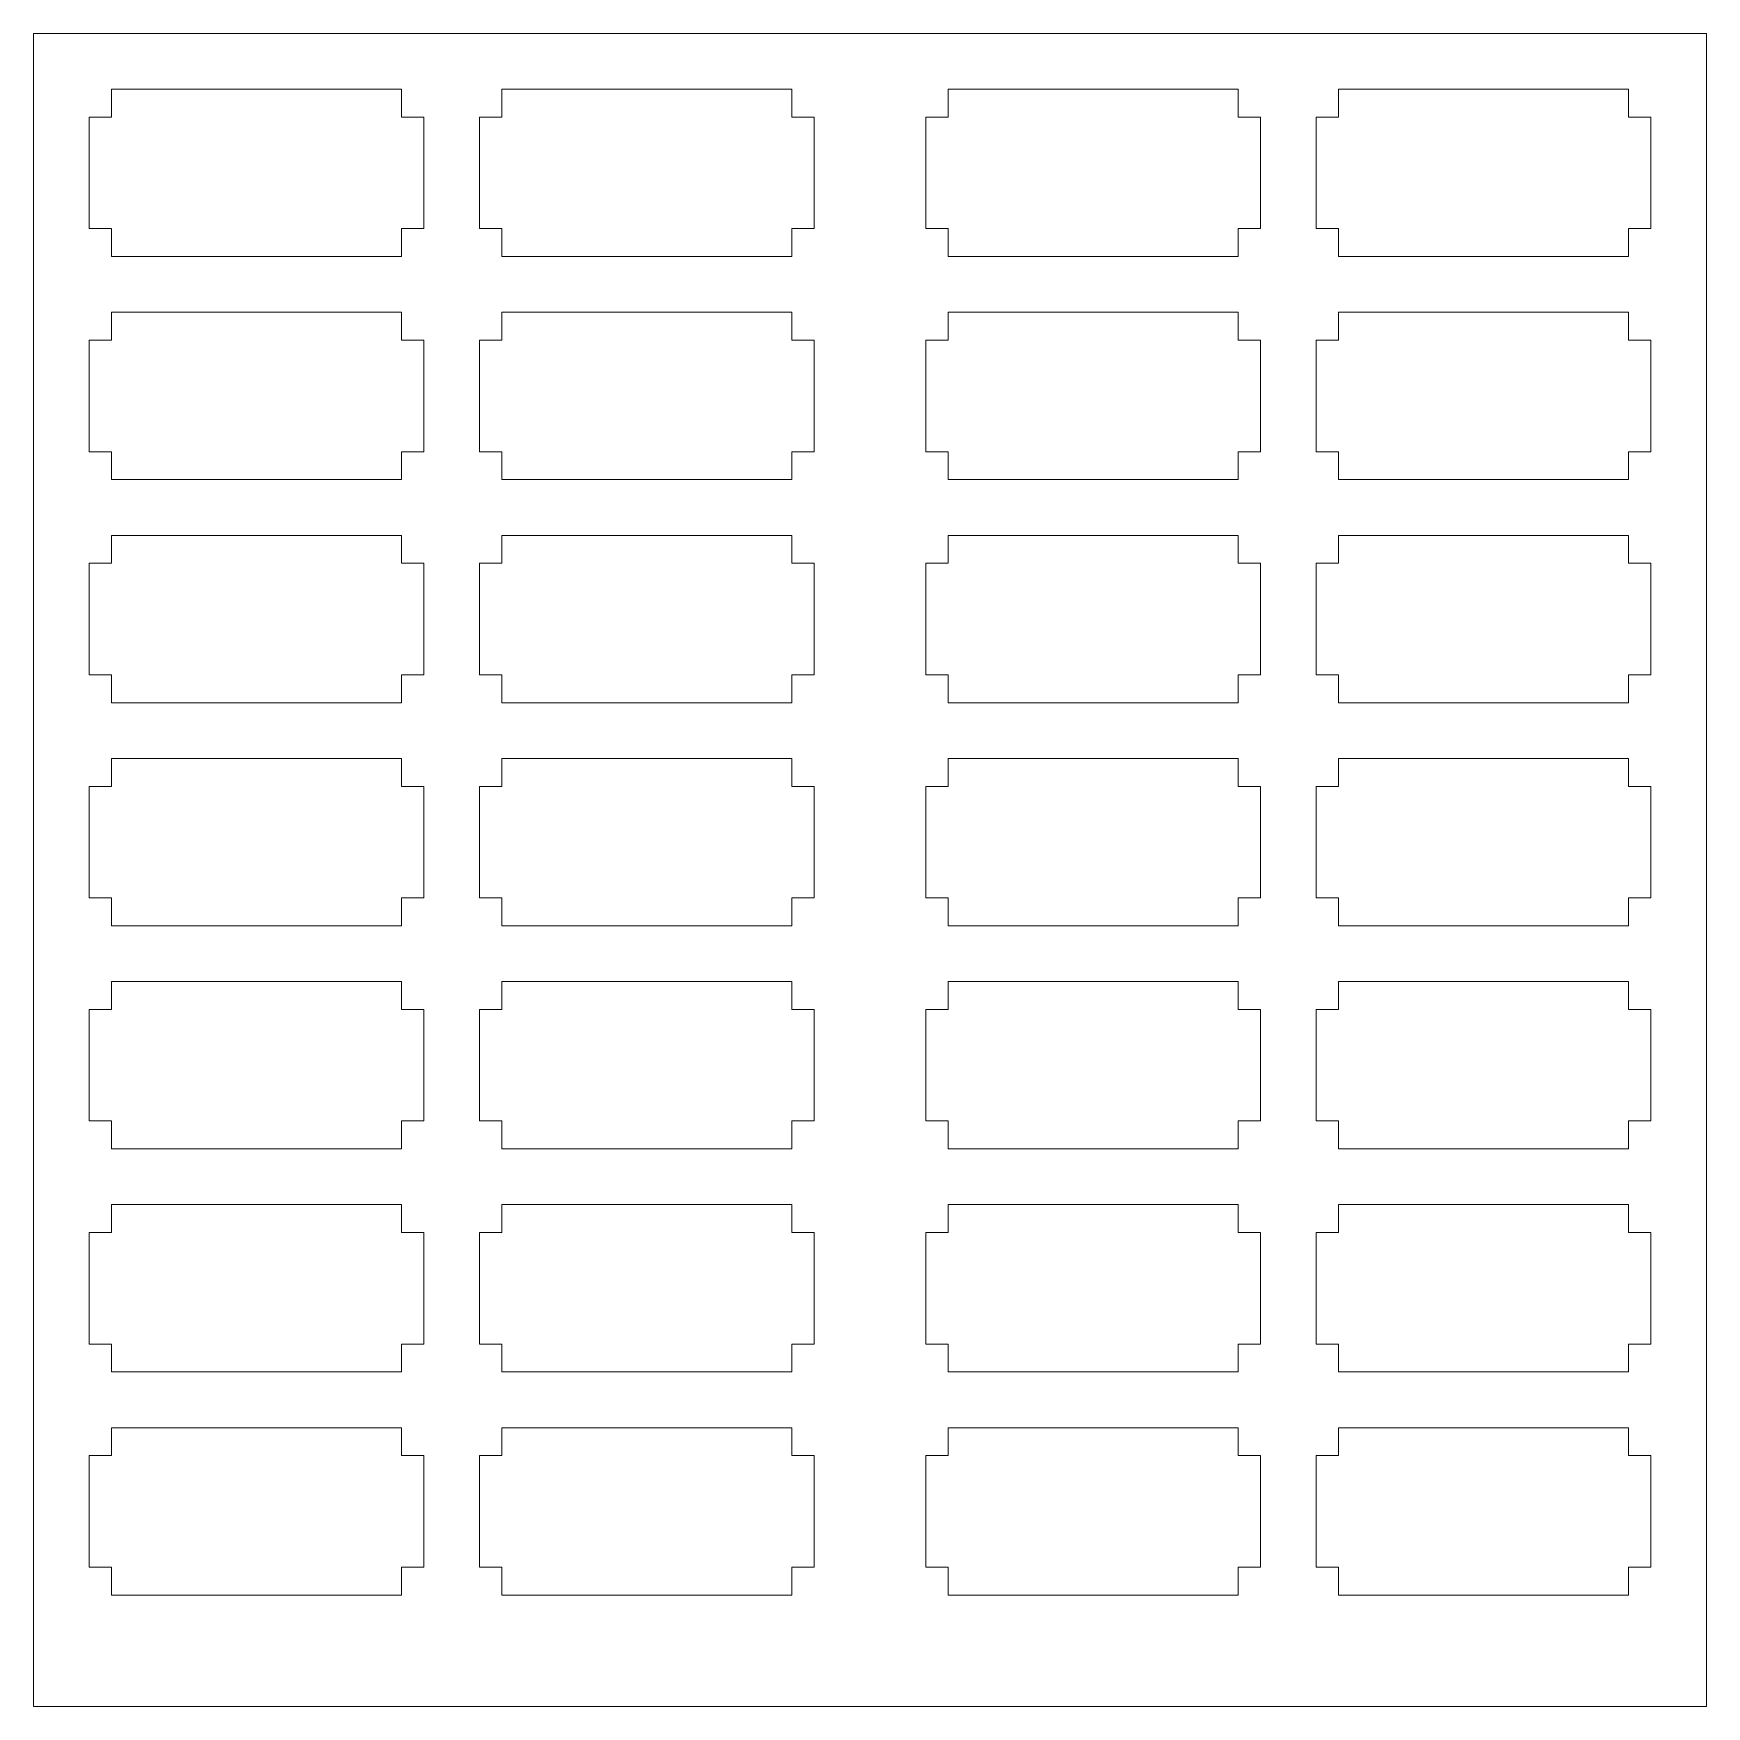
# Model space of a CAD drawing. Header units: millimetres. Extents: x 0 to 300, y 0 to 300.
import ezdxf

# ---------------------------------------------------------------- set-up
doc = ezdxf.new("R2010")
doc.units = ezdxf.units.MM
doc.layers.get('0').update_dxf_attribs({"lineweight": 0})

msp = doc.modelspace()

# ---------------------------------------------------------------- linework, layer by layer
for p, q in [((300, 300), (0, 300)), ((0, 300), (0, 0)), ((300, 0), (300, 300)), ((0, 0), (300, 0))]:
    msp.add_line(p, q)
at = {"color": 1, "true_color": 0xff0000}
for p, q in [((66, 290), (14, 290)), ((14, 290), (14, 285)), ((66, 285), (66, 290)), ((136, 290), (84, 290)), ((84, 290), (84, 285)), ((136, 285), (136, 290)), ((216, 290), (164, 290)), ((164, 290), (164, 285)), ((216, 285), (216, 290)), ((286, 290), (234, 290)), ((234, 290), (234, 285)), ((286, 285), (286, 290)), ((14, 285), (10, 285)), ((10, 285), (10, 265)), ((70, 285), (66, 285)), ((70, 265), (70, 285)), ((84, 285), (80, 285)), ((80, 285), (80, 265)), ((140, 285), (136, 285)), ((140, 265), (140, 285)), ((164, 285), (160, 285)), ((160, 285), (160, 265)), ((220, 285), (216, 285)), ((220, 265), (220, 285)), ((234, 285), (230, 285)), ((230, 285), (230, 265)), ((290, 285), (286, 285)), ((290, 265), (290, 285)), ((10, 265), (14, 265)), ((14, 265), (14, 260)), ((66, 260), (66, 265)), ((66, 265), (70, 265)), ((80, 265), (84, 265)), ((84, 265), (84, 260)), ((136, 260), (136, 265)), ((136, 265), (140, 265)), ((160, 265), (164, 265)), ((164, 265), (164, 260)), ((216, 260), (216, 265)), ((216, 265), (220, 265)), ((230, 265), (234, 265)), ((234, 265), (234, 260)), ((286, 260), (286, 265)), ((286, 265), (290, 265)), ((14, 260), (66, 260)), ((84, 260), (136, 260)), ((164, 260), (216, 260)), ((234, 260), (286, 260)), ((66, 250), (14, 250)), ((14, 250), (14, 245)), ((66, 245), (66, 250)), ((136, 250), (84, 250)), ((84, 250), (84, 245)), ((136, 245), (136, 250)), ((216, 250), (164, 250)), ((164, 250), (164, 245)), ((216, 245), (216, 250)), ((286, 250), (234, 250)), ((234, 250), (234, 245)), ((286, 245), (286, 250)), ((14, 245), (10, 245)), ((10, 245), (10, 225)), ((70, 245), (66, 245)), ((70, 225), (70, 245)), ((84, 245), (80, 245)), ((80, 245), (80, 225)), ((140, 245), (136, 245)), ((140, 225), (140, 245)), ((164, 245), (160, 245)), ((160, 245), (160, 225)), ((220, 245), (216, 245)), ((220, 225), (220, 245)), ((234, 245), (230, 245)), ((230, 245), (230, 225)), ((290, 245), (286, 245)), ((290, 225), (290, 245)), ((10, 225), (14, 225)), ((14, 225), (14, 220)), ((66, 220), (66, 225)), ((66, 225), (70, 225)), ((80, 225), (84, 225)), ((84, 225), (84, 220)), ((136, 220), (136, 225)), ((136, 225), (140, 225)), ((160, 225), (164, 225)), ((164, 225), (164, 220)), ((216, 220), (216, 225)), ((216, 225), (220, 225)), ((230, 225), (234, 225)), ((234, 225), (234, 220)), ((286, 220), (286, 225)), ((286, 225), (290, 225)), ((14, 220), (66, 220)), ((84, 220), (136, 220)), ((164, 220), (216, 220)), ((234, 220), (286, 220)), ((66, 210), (14, 210)), ((14, 210), (14, 205)), ((66, 205), (66, 210)), ((136, 210), (84, 210)), ((84, 210), (84, 205)), ((136, 205), (136, 210)), ((216, 210), (164, 210)), ((164, 210), (164, 205)), ((216, 205), (216, 210)), ((286, 210), (234, 210)), ((234, 210), (234, 205)), ((286, 205), (286, 210)), ((14, 205), (10, 205)), ((10, 205), (10, 185)), ((70, 205), (66, 205)), ((70, 185), (70, 205)), ((84, 205), (80, 205)), ((80, 205), (80, 185)), ((140, 205), (136, 205)), ((140, 185), (140, 205)), ((164, 205), (160, 205)), ((160, 205), (160, 185)), ((220, 205), (216, 205)), ((220, 185), (220, 205)), ((234, 205), (230, 205)), ((230, 205), (230, 185)), ((290, 205), (286, 205)), ((290, 185), (290, 205)), ((10, 185), (14, 185)), ((14, 185), (14, 180)), ((66, 180), (66, 185)), ((66, 185), (70, 185)), ((80, 185), (84, 185)), ((84, 185), (84, 180)), ((136, 180), (136, 185)), ((136, 185), (140, 185)), ((160, 185), (164, 185)), ((164, 185), (164, 180)), ((216, 180), (216, 185)), ((216, 185), (220, 185)), ((230, 185), (234, 185)), ((234, 185), (234, 180)), ((286, 180), (286, 185)), ((286, 185), (290, 185)), ((14, 180), (66, 180)), ((84, 180), (136, 180)), ((164, 180), (216, 180)), ((234, 180), (286, 180)), ((66, 170), (14, 170)), ((14, 170), (14, 165)), ((66, 165), (66, 170)), ((136, 170), (84, 170)), ((84, 170), (84, 165)), ((136, 165), (136, 170)), ((216, 170), (164, 170)), ((164, 170), (164, 165)), ((216, 165), (216, 170)), ((286, 170), (234, 170)), ((234, 170), (234, 165)), ((286, 165), (286, 170)), ((14, 165), (10, 165)), ((10, 165), (10, 145)), ((70, 165), (66, 165)), ((70, 145), (70, 165)), ((84, 165), (80, 165)), ((80, 165), (80, 145)), ((140, 165), (136, 165)), ((140, 145), (140, 165)), ((164, 165), (160, 165)), ((160, 165), (160, 145)), ((220, 165), (216, 165)), ((220, 145), (220, 165)), ((234, 165), (230, 165)), ((230, 165), (230, 145)), ((290, 165), (286, 165)), ((290, 145), (290, 165)), ((10, 145), (14, 145)), ((14, 145), (14, 140)), ((66, 140), (66, 145)), ((66, 145), (70, 145)), ((80, 145), (84, 145)), ((84, 145), (84, 140)), ((136, 140), (136, 145)), ((136, 145), (140, 145)), ((160, 145), (164, 145)), ((164, 145), (164, 140)), ((216, 140), (216, 145)), ((216, 145), (220, 145)), ((230, 145), (234, 145)), ((234, 145), (234, 140)), ((286, 140), (286, 145)), ((286, 145), (290, 145)), ((14, 140), (66, 140)), ((84, 140), (136, 140)), ((164, 140), (216, 140)), ((234, 140), (286, 140)), ((66, 130), (14, 130)), ((14, 130), (14, 125)), ((66, 125), (66, 130)), ((136, 130), (84, 130)), ((84, 130), (84, 125)), ((136, 125), (136, 130)), ((216, 130), (164, 130)), ((164, 130), (164, 125)), ((216, 125), (216, 130)), ((286, 130), (234, 130)), ((234, 130), (234, 125)), ((286, 125), (286, 130)), ((14, 125), (10, 125)), ((10, 125), (10, 105)), ((70, 125), (66, 125)), ((70, 105), (70, 125)), ((84, 125), (80, 125)), ((80, 125), (80, 105)), ((140, 125), (136, 125)), ((140, 105), (140, 125)), ((164, 125), (160, 125)), ((160, 125), (160, 105)), ((220, 125), (216, 125)), ((220, 105), (220, 125)), ((234, 125), (230, 125)), ((230, 125), (230, 105)), ((290, 125), (286, 125)), ((290, 105), (290, 125)), ((10, 105), (14, 105)), ((14, 105), (14, 100)), ((66, 100), (66, 105)), ((66, 105), (70, 105)), ((80, 105), (84, 105)), ((84, 105), (84, 100)), ((136, 100), (136, 105)), ((136, 105), (140, 105)), ((160, 105), (164, 105)), ((164, 105), (164, 100)), ((216, 100), (216, 105)), ((216, 105), (220, 105)), ((230, 105), (234, 105)), ((234, 105), (234, 100)), ((286, 100), (286, 105)), ((286, 105), (290, 105)), ((14, 100), (66, 100)), ((84, 100), (136, 100)), ((164, 100), (216, 100)), ((234, 100), (286, 100)), ((66, 90), (14, 90)), ((66, 85), (66, 90)), ((136, 90), (84, 90)), ((136, 85), (136, 90)), ((216, 90), (164, 90)), ((216, 85), (216, 90)), ((286, 90), (234, 90)), ((286, 85), (286, 90)), ((14, 90), (14, 85)), ((84, 90), (84, 85)), ((164, 90), (164, 85)), ((234, 90), (234, 85)), ((14, 85), (10, 85)), ((10, 85), (10, 65)), ((70, 85), (66, 85)), ((70, 65), (70, 85)), ((84, 85), (80, 85)), ((80, 85), (80, 65)), ((140, 85), (136, 85)), ((140, 65), (140, 85)), ((164, 85), (160, 85)), ((160, 85), (160, 65)), ((220, 85), (216, 85)), ((220, 65), (220, 85)), ((234, 85), (230, 85)), ((230, 85), (230, 65)), ((290, 85), (286, 85)), ((290, 65), (290, 85)), ((10, 65), (14, 65)), ((14, 65), (14, 60)), ((66, 60), (66, 65)), ((66, 65), (70, 65)), ((80, 65), (84, 65)), ((84, 65), (84, 60)), ((136, 60), (136, 65)), ((136, 65), (140, 65)), ((160, 65), (164, 65)), ((164, 65), (164, 60)), ((216, 60), (216, 65)), ((216, 65), (220, 65)), ((230, 65), (234, 65)), ((234, 65), (234, 60)), ((286, 60), (286, 65)), ((286, 65), (290, 65)), ((14, 60), (66, 60)), ((84, 60), (136, 60)), ((164, 60), (216, 60)), ((234, 60), (286, 60)), ((66, 50), (14, 50)), ((14, 50), (14, 45)), ((66, 45), (66, 50)), ((136, 50), (84, 50)), ((84, 50), (84, 45)), ((136, 45), (136, 50)), ((216, 50), (164, 50)), ((164, 50), (164, 45)), ((216, 45), (216, 50)), ((286, 50), (234, 50)), ((234, 50), (234, 45)), ((286, 45), (286, 50)), ((14, 45), (10, 45)), ((10, 45), (10, 25)), ((70, 45), (66, 45)), ((70, 25), (70, 45)), ((84, 45), (80, 45)), ((80, 45), (80, 25)), ((140, 45), (136, 45)), ((140, 25), (140, 45)), ((164, 45), (160, 45)), ((160, 45), (160, 25)), ((220, 45), (216, 45)), ((220, 25), (220, 45)), ((234, 45), (230, 45)), ((230, 45), (230, 25)), ((290, 45), (286, 45)), ((290, 25), (290, 45)), ((10, 25), (14, 25)), ((14, 25), (14, 20)), ((66, 20), (66, 25)), ((66, 25), (70, 25)), ((80, 25), (84, 25)), ((84, 25), (84, 20)), ((136, 20), (136, 25)), ((136, 25), (140, 25)), ((160, 25), (164, 25)), ((164, 25), (164, 20)), ((216, 20), (216, 25)), ((216, 25), (220, 25)), ((230, 25), (234, 25)), ((234, 25), (234, 20)), ((286, 20), (286, 25)), ((286, 25), (290, 25)), ((14, 20), (66, 20)), ((84, 20), (136, 20)), ((164, 20), (216, 20)), ((234, 20), (286, 20))]:
    msp.add_line(p, q, dxfattribs=at)

doc.saveas('drawing.dxf')
